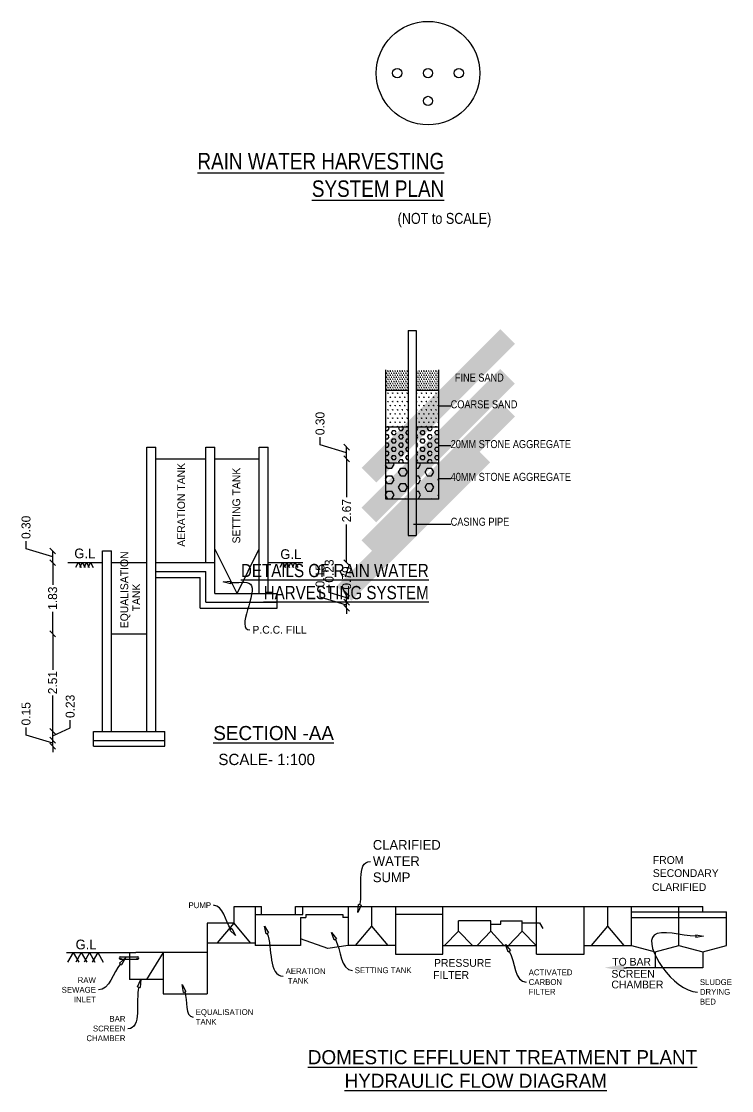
# Model space of a CAD drawing. Header units: metres. Extents: x 1422408 to 2267924, y 2512 to 80428.
# Drawn here: x 2267910.45 to 2267921.25, y 2514.48 to 2530.74 of the extents above; entities that cross this region are included whole.
import ezdxf
from ezdxf import colors
from ezdxf.entities.mleader import LeaderData, LeaderLine
from ezdxf.math import Vec2, Vec3

# ---------------------------------------------------------------- set-up
doc = ezdxf.new("R2010")
doc.units = ezdxf.units.M
doc.header["$LTSCALE"] = 3.5
doc.header["$MEASUREMENT"] = 0
doc.layers.get('0').update_dxf_attribs({"linetype": 'CONTINUOUS'})
doc.layers.get('DEFPOINTS').update_dxf_attribs({"linetype": 'CONTINUOUS'})
for name, color, linetype in [('HATCH', 15, 'CONTINUOUS'), ('Soolagiri', 6, 'CONTINUOUS'), ('TEXT', 4, 'CONTINUOUS'), ('WALL', 125, 'CONTINUOUS'), ('walls', 41, 'CONTINUOUS')]:
    doc.layers.add(name, color=color, linetype=linetype)
doc.styles.add('ARIAL', font='swissck.ttf', dxfattribs={"height": 0.8})
doc.styles.add('Indu', font='stylu.ttf', dxfattribs={"height": 10})
doc.styles.add('sunahari', font='framd.ttf', dxfattribs={"height": 0.3})
doc.dimstyles.new('CIVIL Mt.', dxfattribs={"dimscale": 0, "dimtxt": 0.2, "dimasz": 0.15, "dimexe": 0.18, "dimexo": 0.0625, "dimgap": 0.1, "dimtad": 0, "dimzin": 0, "dimdsep": 46, "dimtxsty": 'sunahari', "dimblk": 'OBLIQUE', "dimcen": 0.09, "dimse1": 1, "dimse2": 1, "dimclrd": 253, "dimclrt": 4, "dimadec": 0, "dimazin": 0, "dimtfac": 1, "dimtofl": 0, "dimtmove": 1, "dimatfit": 3, "dimfxl": 0, "dimfrac": 2, "dimtolj": 1, "dimtzin": 0, "dimarcsym": 0})
doc.dimstyles.new('OLD', dxfattribs={"dimscale": 45, "dimtxt": 6, "dimasz": 0.25, "dimexe": 0.5, "dimexo": 0.5, "dimgap": 0.0625, "dimtad": 0, "dimdec": 3, "dimrnd": 0.25, "dimzin": 7, "dimdsep": 46, "dimlunit": 4, "dimtxsty": 'Indu', "dimblk": 'ARCHTICK', "dimcen": 0.03125, "dimdle": 0.5, "dimclrd": 256, "dimclre": 251, "dimclrt": 4, "dimadec": 0, "dimazin": 0, "dimtfac": 1, "dimtdec": 3, "dimtofl": 0, "dimtmove": 1, "dimatfit": 3, "dimldrblk": 'ARCHTICK', "dimfxl": 0, "dimtolj": 1, "dimtzin": 2, "dimlwd": -1, "dimlwe": -1, "dimarcsym": 0})

# ---------------------------------------------------------------- blocks, each defined once
blk = doc.blocks.new('_ClosedBlank')
at = {"color": 0, "linetype": 'ByBlock', "lineweight": -2}
for p, q in [((-1, 0.1666666666666666), (0, 0)), ((-1, 0.1666666666666666), (-1, -0.1666666666666666)), ((0, 0), (-1, -0.1666666666666666))]:
    blk.add_line(p, q, dxfattribs=at)
blk = doc.blocks.new('_Oblique')
at = {"color": 0, "linetype": 'ByBlock', "lineweight": -2}
blk.add_line((-0.5, -0.5), (0.5, 0.5), dxfattribs=at)
blk = doc.blocks.new('*D184')
at = {"layer": 'DEFPOINTS', "color": 0, "ltscale": 0.5}
for p in [(13.6327780466751, 12.76302708366337), (13.6327780466751, 12.76302708366337), (13.63277804644227, 12.61062290293547)]:
    blk.add_point(p, dxfattribs=at)
at = {"layer": 'WALL', "color": 253, "lineweight": -2, "ltscale": 0.5}
for p, q in [((12.94859298174003, 12.89208051277994), (12.94859298174003, 13.09208051277994)), ((13.6327780466751, 12.68682499329942), (12.94859298174003, 12.89208051277994)), ((13.6327780466751, 12.76302708366337), (13.6327780466751, 12.91302708366337)), ((13.6327780466751, 12.61062290293547), (13.6327780466751, 12.76302708366337)), ((13.6327780466751, 12.61062290293547), (13.6327780466751, 12.46062290293547))]:
    blk.add_line(p, q, dxfattribs=at)
at = {"layer": 'WALL', "color": 253, "lineweight": -2, "ltscale": 0.5, "xscale": 0.15, "yscale": 0.15, "zscale": 0.15}
for p, rotation in [((13.6327780466751, 12.76302708366337), 270), ((13.6327780466751, 12.61062290293547), 90)]:
    blk.add_blockref('_Oblique', p, dxfattribs=dict(at, rotation=rotation))
at = {"layer": 'WALL', "color": 4, "ltscale": 0.5, "insert": (12.94859298174003, 13.44366168161112), "char_height": 0.23, "attachment_point": 5, "rotation": 90}
blk.add_mtext('\\A1;0.15', dxfattribs=at)
blk = doc.blocks.new('*D185')
at = {"layer": 'DEFPOINTS', "color": 0, "ltscale": 0.5}
for p in [(13.6327780466751, 12.99062290328938), (13.63277804644227, 12.99062290328938), (13.63277804644227, 12.76302708366337)]:
    blk.add_point(p, dxfattribs=at)
at = {"layer": 'WALL', "color": 253, "lineweight": -2, "ltscale": 0.5}
for p, q in [((14.08289432768712, 13.08221492854326), (14.08289432768712, 13.28221492854326)), ((13.63277804644227, 12.87682499347637), (14.08289432768712, 13.08221492854326)), ((13.63277804644227, 12.76302708366337), (13.63277804644227, 12.99062290328938))]:
    blk.add_line(p, q, dxfattribs=at)
at = {"layer": 'WALL', "color": 253, "lineweight": -2, "ltscale": 0.5, "xscale": 0.15, "yscale": 0.15, "zscale": 0.15}
for p, rotation in [((13.63277804644227, 12.99062290328938), 90), ((13.63277804644227, 12.76302708366337), 270)]:
    blk.add_blockref('_Oblique', p, dxfattribs=dict(at, rotation=rotation))
at = {"layer": 'WALL', "color": 4, "ltscale": 0.5, "insert": (14.08289432768711, 13.63446817529651), "char_height": 0.23, "attachment_point": 5, "rotation": 90}
blk.add_mtext('\\A1;0.23', dxfattribs=at)
blk = doc.blocks.new('*D186')
at = {"layer": 'DEFPOINTS', "color": 0, "ltscale": 0.5}
for p in [(13.63277804644227, 15.50062290306586), (13.63277804644227, 15.50062290306586), (13.6327780466751, 12.99062290305655)]:
    blk.add_point(p, dxfattribs=at)
at = {"layer": 'WALL', "color": 253, "lineweight": -2, "ltscale": 0.5}
for p, q in [((13.63277804644227, 15.50062290306586), (13.63277804644227, 14.57719108487938)), ((13.63277804644227, 12.99062290305655), (13.63277804644227, 13.91405472124302))]:
    blk.add_line(p, q, dxfattribs=at)
at = {"layer": 'WALL', "color": 253, "lineweight": -2, "ltscale": 0.5, "xscale": 0.15, "yscale": 0.15, "zscale": 0.15}
for p, rotation in [((13.63277804644227, 15.50062290306586), 90), ((13.63277804644227, 12.99062290305655), 270)]:
    blk.add_blockref('_Oblique', p, dxfattribs=dict(at, rotation=rotation))
at = {"layer": 'WALL', "color": 4, "ltscale": 0.5, "insert": (13.63277804644226, 14.24562290306121), "char_height": 0.23, "attachment_point": 5, "rotation": 90}
blk.add_mtext('\\A1;2.51', dxfattribs=at)
blk = doc.blocks.new('*D187')
at = {"layer": 'DEFPOINTS', "color": 0, "ltscale": 0.5}
for p in [(13.6327780466751, 17.33062290314036), (13.6327780466751, 17.33062290314036), (13.6327780466751, 15.50062290283303)]:
    blk.add_point(p, dxfattribs=at)
at = {"layer": 'WALL', "color": 253, "lineweight": -2, "ltscale": 0.5}
for p, q in [((13.6327780466751, 17.33062290314036), (13.6327780466751, 16.76339563025942)), ((13.6327780466751, 15.50062290283303), (13.6327780466751, 16.06785017571397))]:
    blk.add_line(p, q, dxfattribs=at)
at = {"layer": 'WALL', "color": 253, "lineweight": -2, "ltscale": 0.5, "xscale": 0.15, "yscale": 0.15, "zscale": 0.15}
for p, rotation in [((13.6327780466751, 17.33062290314036), 90), ((13.6327780466751, 15.50062290283303), 270)]:
    blk.add_blockref('_Oblique', p, dxfattribs=dict(at, rotation=rotation))
at = {"layer": 'WALL', "color": 4, "ltscale": 0.5, "insert": (13.6327780466751, 16.4156229029867), "char_height": 0.23, "attachment_point": 5, "rotation": 90}
blk.add_mtext('\\A1;1.83', dxfattribs=at)
blk = doc.blocks.new('*D188')
at = {"layer": 'DEFPOINTS', "color": 0, "ltscale": 0.5}
for p in [(13.6327780466751, 17.6306229029541), (13.6327780466751, 17.6306229029541), (13.6327780466751, 17.33062290314036)]:
    blk.add_point(p, dxfattribs=at)
at = {"layer": 'WALL', "color": 253, "lineweight": -2, "ltscale": 0.5}
for p, q in [((12.94904103368808, 17.68574400694333), (12.94904103368808, 17.88574400694334)), ((13.6327780466751, 17.48062290304723), (12.94904103368808, 17.68574400694333)), ((13.6327780466751, 17.33062290314036), (13.6327780466751, 17.6306229029541))]:
    blk.add_line(p, q, dxfattribs=at)
at = {"layer": 'WALL', "color": 253, "lineweight": -2, "ltscale": 0.5, "xscale": 0.15, "yscale": 0.15, "zscale": 0.15}
for p, rotation in [((13.6327780466751, 17.6306229029541), 90), ((13.6327780466751, 17.33062290314036), 270)]:
    blk.add_blockref('_Oblique', p, dxfattribs=dict(at, rotation=rotation))
at = {"layer": 'WALL', "color": 4, "ltscale": 0.5, "insert": (12.94904103368808, 18.23844530564464), "char_height": 0.23, "attachment_point": 5, "rotation": 90}
blk.add_mtext('\\A1;0.30', dxfattribs=at)
blk = doc.blocks.new('*D189')
at = {"layer": 'DEFPOINTS', "color": 0, "ltscale": 0.5}
for p in [(21.1913648361448, 16.31302708347665), (21.1913648361448, 16.31302708347665), (21.1913648361448, 16.16062290321487)]:
    blk.add_point(p, dxfattribs=at)
at = {"layer": 'WALL', "color": 253, "lineweight": -2, "ltscale": 0.5}
for p, q in [((20.50717977120974, 16.44208051282628), (20.50717977120974, 16.64208051282628)), ((21.1913648361448, 16.23682499334576), (20.50717977120974, 16.44208051282628)), ((21.1913648361448, 16.31302708347665), (21.1913648361448, 16.46302708347665)), ((21.1913648361448, 16.16062290321487), (21.1913648361448, 16.31302708347665)), ((21.1913648361448, 16.16062290321487), (21.1913648361448, 16.01062290321487))]:
    blk.add_line(p, q, dxfattribs=at)
at = {"layer": 'WALL', "color": 253, "lineweight": -2, "ltscale": 0.5, "xscale": 0.15, "yscale": 0.15, "zscale": 0.15}
for p, rotation in [((21.1913648361448, 16.31302708347665), 270), ((21.1913648361448, 16.16062290321487), 90)]:
    blk.add_blockref('_Oblique', p, dxfattribs=dict(at, rotation=rotation))
at = {"layer": 'WALL', "color": 4, "ltscale": 0.5, "insert": (20.50717977120973, 16.99366168165745), "char_height": 0.23, "attachment_point": 5, "rotation": 90}
blk.add_mtext('\\A1;0.15', dxfattribs=at)
blk = doc.blocks.new('*D190')
at = {"layer": 'DEFPOINTS', "color": 0, "ltscale": 0.5}
for p in [(21.1913648361448, 16.54062290310311), (21.19136483591197, 16.54062290310311), (21.1913648361448, 16.31302708347665)]:
    blk.add_point(p, dxfattribs=at)
at = {"layer": 'WALL', "color": 253, "lineweight": -2, "ltscale": 0.5}
for p, q in [((20.74315379695093, 16.56128830497818), (20.74315379695093, 16.76128830497819)), ((21.19136483591197, 16.42682499328988), (20.74315379695093, 16.56128830497818)), ((21.19136483591197, 16.31302708347665), (21.19136483591197, 16.54062290310311))]:
    blk.add_line(p, q, dxfattribs=at)
at = {"layer": 'WALL', "color": 253, "lineweight": -2, "ltscale": 0.5, "xscale": 0.15, "yscale": 0.15, "zscale": 0.15}
for p, rotation in [((21.19136483591197, 16.54062290310311), 90), ((21.19136483591197, 16.31302708347665), 270)]:
    blk.add_blockref('_Oblique', p, dxfattribs=dict(at, rotation=rotation))
at = {"layer": 'WALL', "color": 4, "ltscale": 0.5, "insert": (20.74315379695093, 17.11354155173143), "char_height": 0.23, "attachment_point": 5, "rotation": 90}
blk.add_mtext('\\A1;0.23', dxfattribs=at)
blk = doc.blocks.new('*D191')
at = {"layer": 'DEFPOINTS', "color": 0, "ltscale": 0.5}
for p in [(21.19136483591197, 17.33062290314036), (21.19136483591197, 17.33062290314036), (21.19136483591197, 16.54062290310311)]:
    blk.add_point(p, dxfattribs=at)
at = {"layer": 'WALL', "color": 253, "lineweight": -2, "ltscale": 0.5}
for p, q in [((21.19136483591197, 17.33062290314036), (21.19136483591197, 17.48062290314036)), ((21.19136483591197, 16.54062290310311), (21.19136483591197, 16.39062290310311))]:
    blk.add_line(p, q, dxfattribs=at)
at = {"layer": 'WALL', "color": 253, "lineweight": -2, "ltscale": 0.5, "xscale": 0.15, "yscale": 0.15, "zscale": 0.15}
for p, rotation in [((21.19136483591197, 17.33062290314036), 270), ((21.19136483591197, 16.54062290310311), 90)]:
    blk.add_blockref('_Oblique', p, dxfattribs=dict(at, rotation=rotation))
at = {"layer": 'WALL', "color": 4, "ltscale": 0.5, "insert": (21.19136483591196, 16.93562290312174), "char_height": 0.23, "attachment_point": 5, "rotation": 90}
blk.add_mtext('\\A1;0.79', dxfattribs=at)
blk = doc.blocks.new('*D192')
at = {"layer": 'DEFPOINTS', "color": 0, "ltscale": 0.5}
for p in [(21.1913648361448, 20.00062290306586), (21.1913648361448, 20.00062290306586), (21.19136483591197, 17.33062290314036)]:
    blk.add_point(p, dxfattribs=at)
at = {"layer": 'WALL', "color": 253, "lineweight": -2, "ltscale": 0.5}
for p, q in [((21.1913648361448, 20.00062290306586), (21.1913648361448, 19.01817485115506)), ((21.1913648361448, 17.33062290314036), (21.1913648361448, 18.31307095505116))]:
    blk.add_line(p, q, dxfattribs=at)
at = {"layer": 'WALL', "color": 253, "lineweight": -2, "ltscale": 0.5, "xscale": 0.15, "yscale": 0.15, "zscale": 0.15}
for p, rotation in [((21.1913648361448, 20.00062290306586), 90), ((21.1913648361448, 17.33062290314036), 270)]:
    blk.add_blockref('_Oblique', p, dxfattribs=dict(at, rotation=rotation))
at = {"layer": 'WALL', "color": 4, "ltscale": 0.5, "insert": (21.1913648361448, 18.66562290310312), "char_height": 0.23, "attachment_point": 5, "rotation": 90}
blk.add_mtext('\\A1;2.67', dxfattribs=at)
blk = doc.blocks.new('*D193')
at = {"layer": 'DEFPOINTS', "color": 0, "ltscale": 0.5}
for p in [(21.1913648361448, 20.30062290287959), (21.1913648361448, 20.30062290287959), (21.19136483591197, 20.00062290329869)]:
    blk.add_point(p, dxfattribs=at)
at = {"layer": 'WALL', "color": 253, "lineweight": -2, "ltscale": 0.5}
for p, q in [((20.50762782315779, 20.35574400698525), (20.50762782315779, 20.55574400698525)), ((21.1913648361448, 20.15062290308915), (20.50762782315779, 20.35574400698525)), ((21.1913648361448, 20.00062290329869), (21.1913648361448, 20.30062290287959))]:
    blk.add_line(p, q, dxfattribs=at)
at = {"layer": 'WALL', "color": 253, "lineweight": -2, "ltscale": 0.5, "xscale": 0.15, "yscale": 0.15, "zscale": 0.15}
for p, rotation in [((21.1913648361448, 20.30062290287959), 90), ((21.1913648361448, 20.00062290329869), 270)]:
    blk.add_blockref('_Oblique', p, dxfattribs=dict(at, rotation=rotation))
at = {"layer": 'WALL', "color": 4, "ltscale": 0.5, "insert": (20.50762782315779, 20.90844530568655), "char_height": 0.23, "attachment_point": 5, "rotation": 90}
blk.add_mtext('\\A1;0.30', dxfattribs=at)
blk = doc.blocks.new('A$C370409E0')
for p, q in [((14.28913982935833, 17.33062290314036), (14.21915933980258, 17.20941313968423)), ((14.29276572937729, 17.33062290314036), (14.36274621893304, 17.20941313968423)), ((14.39491299843999, 17.33062290314036), (14.32493250888424, 17.20941313968423)), ((14.39491299843999, 17.33062290314036), (14.46489348753007, 17.20941313968423)), ((14.50068616752165, 17.33062290314036), (14.4307056779659, 17.20941313968423)), ((14.50068616752165, 17.33062290314036), (14.57066665661173, 17.20941313968423)), ((14.6064593366033, 17.33062290314036), (14.53647884704756, 17.20941313968423)), ((14.6064593366033, 17.33062290314036), (14.67643982615905, 17.20941313968423)), ((19.54546731921496, 17.33062290314036), (19.47548682965922, 17.20941313968423)), ((19.54909321969958, 17.33062290314036), (19.61907370878967, 17.20941313968423)), ((19.65124048829662, 17.33062290314036), (19.58125999874087, 17.20941313968423)), ((19.65124048829662, 17.33062290314036), (19.72122097785237, 17.20941313968423)), ((19.75701365737828, 17.33062290314036), (19.68703316782253, 17.20941313968423)), ((19.75701365737828, 17.33062290314036), (19.82699414693403, 17.20941313968423)), ((19.86278682645994, 17.33062290314036), (19.79280633690419, 17.20941313968423)), ((19.86278682645994, 17.33062290314036), (19.93276731601568, 17.20941313968423)), ((14.15572680094919, 7.301632448014061), (14.0157658218377, 7.059212921101789)), ((14.16297860145277, 7.301632448014061), (14.30293958056427, 7.059212921101789)), ((14.36727313911251, 7.301632448014061), (14.22731216000102, 7.059212921101789)), ((14.36727313911251, 7.301632448014061), (14.507234118224, 7.059212921101789)), ((14.57881947727583, 7.301632448014061), (14.43885849816433, 7.059212921101789)), ((14.57881947727583, 7.301632448014061), (14.71878045638732, 7.059212921101789)), ((14.79036581543914, 7.301632448014061), (14.65040483632765, 7.059212921101789)), ((14.79036581543914, 7.301632448014061), (14.93032679455064, 7.059212921101789))]:
    blk.add_line(p, q)
at = {"layer": 'walls', "ltscale": 0.05}
for p, q in [((16.05387095992105, 12.99062290328938), (16.05387095992105, 20.30062290287959)), ((16.05387095992105, 20.30062290287959), (16.28387095990243, 20.30062290287959)), ((16.28387095990243, 12.99062290328938), (16.28387095990243, 20.30062290287959)), ((17.57387095993968, 17.33062290314036), (17.57387095993968, 20.30062290287959)), ((17.57387095993968, 20.30062290287959), (17.80387095992105, 20.30062290287959)), ((17.80387095992105, 16.54062290310311), (17.80387095992105, 20.30062290287959)), ((18.94387095958578, 16.54062290310311), (18.94387095958578, 20.30062290287959)), ((18.94387095958578, 20.30062290287959), (19.17387095956715, 20.30062290287959)), ((19.17387095956715, 16.54062290310311), (19.17387095956715, 20.30062290287959)), ((16.28387095990243, 20.00062290306586), (17.57387095993968, 20.00062290306586)), ((17.80387095992105, 20.00062290306586), (18.94387095958578, 20.00062290306586)), ((14.91387095979067, 12.99062290328938), (14.91387095979067, 17.6306229029541)), ((14.91387095979067, 17.6306229029541), (15.14387095977204, 17.6306229029541)), ((15.14387095977204, 12.99062290328938), (15.14387095977204, 17.6306229029541)), ((18.37387095975342, 16.54062290310311), (17.80387095992105, 17.68131077017087)), ((18.37387095975342, 16.54062290310311), (18.94387095958578, 17.68131077017087)), ((14.02336100560265, 17.33062290314036), (14.91387095979067, 17.33062290314036)), ((15.14387095977204, 17.33062290314036), (16.05387095992105, 17.33062290314036)), ((16.28387095990243, 17.33062290314036), (17.80387095992105, 17.33062290314036)), ((19.17387095956715, 17.33062290314036), (20.06438091375517, 17.33062290314036)), ((16.28387095990243, 17.10062290315899), (17.57387095993968, 17.10062290315899)), ((17.57387095993968, 16.31062290312174), (17.57387095993968, 17.10062290315899)), ((16.28387095990243, 16.95062290325212), (17.42387095956715, 16.95062290325212)), ((17.42387095956715, 16.16062290321487), (17.42387095956715, 16.95062290325212)), ((17.80387095992105, 16.54062290310311), (19.17387095956715, 16.54062290310311)), ((19.17387095956715, 16.54062290310311), (19.40387095954853, 16.54062290310311)), ((19.40387095954853, 16.16062290321487), (19.40387095954853, 16.54062290310311)), ((17.57387095993968, 16.31062290312174), (19.40387095954853, 16.31062290312174)), ((17.42387095956715, 16.16062290321487), (19.40387095954853, 16.16062290321487)), ((15.14387095977204, 15.50062290306586), (16.05387095992105, 15.50062290306586)), ((14.68387095980929, 12.99062290328938), (16.5138709598838, 12.99062290328938)), ((14.68387095980929, 12.61062290293547), (14.68387095980929, 12.99062290328938)), ((16.5138709598838, 12.61062290293547), (16.5138709598838, 12.99062290328938)), ((14.68387095980929, 12.760622903308), (16.5138709598838, 12.760622903308)), ((14.68387095980929, 12.61062290293547), (16.5138709598838, 12.61062290293547)), ((18.295342504789, 8.485298559449802), (19.00497940722562, 8.485298559449802)), ((18.295342504789, 8.054802157364975), (18.295342504789, 8.485298559449802)), ((18.84147070096515, 8.485298559449802), (18.84147070096515, 7.485526653386838)), ((18.84147070096515, 8.28410686404277), (20.06147070070438, 8.28410686404277)), ((19.00497940722562, 8.28410686404277), (19.00497940722562, 8.485298559449802)), ((19.87405548691458, 8.485298559449802), (30.3455434388452, 8.485298559449802)), ((19.87405548691458, 8.28410686404277), (19.87405548691458, 8.485298559449802)), ((20.06147070070438, 8.28410686404277), (20.06147070070438, 8.485298559449802)), ((20.13785471701703, 8.28410686404277), (20.13785471701703, 8.204160463445078)), ((20.13785471701703, 8.28410686404277), (21.09491853164218, 8.28410686404277)), ((21.09491853164218, 8.28410686404277), (21.09491853164218, 8.204160463445078)), ((21.22638662419922, 8.485298559449802), (21.22638662419922, 7.486831190444717)), ((21.8363866245345, 7.986064874947258), (21.8363866245345, 8.485298559449802)), ((22.44638662440411, 8.485298559449802), (22.44638662440411, 7.265298559244911)), ((22.44638662440411, 8.289024425585012), (23.66638662414334, 8.289024425585012)), ((23.66638662414334, 7.265298559244911), (23.66638662414334, 8.485298559449802)), ((26.07554343882657, 7.265298559244911), (26.07554343882657, 8.485298559449802)), ((27.2955434385658, 7.265298559244911), (27.2955434385658, 8.485298559449802)), ((27.90554343843542, 7.986064874947258), (27.90554343843542, 8.485298559449802)), ((28.51554343877069, 7.486831190444717), (28.51554343877069, 8.485298559449802)), ((28.51554343877069, 8.347563725810687), (30.95554343871481, 8.347563725810687)), ((29.73554343850992, 7.486831190444717), (29.73554343850992, 8.485298559449802)), ((30.3455434388452, 8.347563725810687), (30.3455434388452, 8.485298559449802)), ((30.95554343871481, 7.486831190444717), (30.95554343871481, 8.347563725810687)), ((18.295342504789, 8.054802157364975), (17.60492835547484, 8.054802157364975)), ((17.60492835547484, 8.054802157364975), (17.60492835547484, 6.24266937273387)), ((17.87320800712041, 7.555568472862433), (18.295342504789, 8.054802157364975)), ((18.71747700292326, 7.555568472862433), (18.295342504789, 8.054802157364975)), ((20.00638662445999, 8.204160463445078), (20.00638662445999, 7.486831190444717)), ((20.00638662445999, 8.204160463445078), (20.13785471701703, 8.204160463445078)), ((21.22638662419922, 8.204160463445078), (21.09491853164218, 8.204160463445078)), ((21.41425212640024, 7.486831190444717), (21.8363866245345, 7.986064874947258)), ((22.25852112220309, 7.486831190444717), (21.8363866245345, 7.986064874947258)), ((24.06562889953784, 7.853680718604663), (24.06562889953784, 8.122206959787945)), ((24.89985564658127, 8.122206959787945), (24.06562889953784, 8.122206959787945)), ((24.89985564658127, 7.853680718604663), (24.89985564658127, 8.122206959787945)), ((24.89985564658127, 8.034068482376824), (25.15865388260863, 8.034068482376824)), ((25.15865388260863, 8.122206959787945), (25.70758041534282, 8.122206959787945)), ((25.15865388260863, 8.034068482376824), (25.15865388260863, 8.122206959787945)), ((25.70758041534282, 7.853680718604663), (25.70758041534282, 8.122206959787945)), ((25.70758041534282, 8.064194983251582), (26.14855576567061, 8.064194983251582)), ((26.14855576567061, 8.064194983251582), (26.23411999577366, 7.92130746823568)), ((27.48340894076682, 7.486831190444717), (27.90554343843542, 7.986064874947258)), ((28.32767793656967, 7.486831190444717), (27.90554343843542, 7.986064874947258)), ((28.51554343877069, 8.206300095569532), (30.95554343871481, 8.206300095569532)), ((23.70873865652538, 7.486831190444717), (24.06562889953784, 7.853680718604663)), ((24.4225191425503, 7.486831190444717), (24.06562889953784, 7.853680718604663)), ((24.54296540356882, 7.486831190444717), (24.89985564658127, 7.853680718604663)), ((25.23024391131185, 7.486831190444717), (24.89985564658127, 7.853680718604663)), ((25.35069017233036, 7.486831190444717), (25.70758041534282, 7.853680718604663)), ((26.06447065835528, 7.486831190444717), (25.70758041534282, 7.853680718604663)), ((17.60492835547484, 7.555568472862433), (18.84147070096515, 7.555568472862433)), ((20.00638662445999, 7.486831190444717), (18.84147070096515, 7.486831190444717)), ((20.70445010559343, 7.408713856160829), (20.00638662445999, 7.652450701601992)), ((21.22638662419922, 7.486831190444717), (20.70445010559343, 7.408713856160829)), ((22.44638662440411, 7.486831190444717), (21.22638662419922, 7.486831190444717)), ((23.66638662414334, 7.486831190444717), (26.07554343882657, 7.486831190444717)), ((27.2955434385658, 7.486831190444717), (28.51554343877069, 7.486831190444717)), ((28.51554343877069, 7.486831190444717), (29.12554343864031, 7.324622317131798)), ((29.12554343864031, 7.324622317131798), (29.73554343850992, 7.486831190444717)), ((29.73554343850992, 7.486831190444717), (30.3455434388452, 7.324622317131798)), ((30.3455434388452, 7.324622317131798), (30.95554343871481, 7.486831190444717)), ((13.99048259183473, 7.301632448014061), (15.77150250021077, 7.301632448014061)), ((15.36666609700478, 7.191218242895047), (15.82209491897083, 7.191218242895047)), ((15.60818853303499, 7.301632448014061), (15.60818853303499, 6.608053092759287)), ((17.60492835547484, 7.301632448014061), (15.77150250021077, 7.301632448014061)), ((16.47733862399764, 7.301632448014061), (16.04276357851631, 6.608053092759287)), ((16.47733862399764, 7.301632448014061), (16.47733862399764, 6.24266937273387)), ((22.44638662440411, 7.265298559244911), (23.66638662414334, 7.265298559244911)), ((26.07554343882657, 7.265298559244911), (27.2955434385658, 7.265298559244911)), ((29.12554343864031, 7.324622317131798), (29.12554343864031, 6.913705147251675)), ((30.3455434388452, 7.324622317131798), (30.3455434388452, 6.913705147251675)), ((15.36666609700478, 7.136369409419785), (15.82209491897083, 7.136369409419785)), ((30.3455434388452, 6.913705147251675), (28.38015489773534, 6.913705147251675)), ((16.47733862399764, 6.608053092759287), (15.60818853303499, 6.608053092759287)), ((16.47733862399764, 6.24266937273387), (17.60492835547484, 6.24266937273387))]:
    blk.add_line(p, q, dxfattribs=at)
for centre, start, end in [((15.36666609700478, 7.163793825924582), 90, 270), ((15.36666609700478, 7.163793825924582), 270, 90), ((15.82209491897083, 7.163793825924582), 90, 270), ((15.82209491897083, 7.163793825924582), 270, 90)]:
    blk.add_arc(centre, 0.0274244168961104, start, end, dxfattribs=at)
at = {"layer": 'TEXT'}
for s, p in [('AERATION TANK', (17.03611076885377, 17.74020996098433)), ('SETTING TANK', (18.45452871518378, 17.82458877477883)), ('EQUALISATION', (15.57391595380491, 15.64241794588669)), ('TANK', (15.88161341476248, 16.07813814443024))]:
    blk.add_text(s, height=0.2, rotation=90, dxfattribs=at).set_placement(p)
for s, height, p in [('G.L', 0.25, (14.18948082355259, 17.44221017058398)), ('G.L', 0.25, (19.48622620105803, 17.42480243343733)), ('FROM', 0.2, (29.06226782295562, 9.58301109812055)), ('SECONDARY', 0.2, (29.06226782295562, 9.246110833164492)), ('CLARIFIED', 0.2, (29.04062409121252, 8.886675604533592)), ('G.L', 0.25, (14.22234885981015, 7.385913326319496)), ('TO BAR', 0.2, (28.0196278871008, 6.967323458202372)), ('PRESSURE', 0.2, (23.43754208162136, 6.937682765450518)), ('FILTER', 0.2, (23.41589834987826, 6.626376089088807)), ('SCREEN', 0.2, (27.9979841553577, 6.656016781840661)), ('CHAMBER', 0.2, (27.9979841553577, 6.381527912251839))]:
    blk.add_text(s, height=height, dxfattribs=at).set_placement(p)
at = {"layer": 'walls', "color": 4, "ltscale": 0.05}
for s, height, p in [('%%USECTION -AA', 0.3632299636912448, (17.76133428461676, 12.76618278475315)), ('SCALE- 1:100', 0.2905839709529958, (17.8924777920262, 12.12415637883158))]:
    blk.add_text(s, height=height, dxfattribs=at).set_placement(p)
at = {"layer": 'walls', "color": 4, "ltscale": 0.05, "insert": (20.19222628405987, 4.794299217321166), "char_height": 0.3632299636912448, "attachment_point": 1}
blk.add_mtext('{\\LDOMESTIC EFFLUENT TREATMENT PLANT \\P}       {\\LHYDRAULIC FLOW DIAGRAM\\H1.83333x; }', dxfattribs=at)
at = {"layer": 'WALL', "ltscale": 0.5}
for p1, p2, distance, picture, middle in [((21.19136483591197, 20.00062290329869), (21.1913648361448, 20.30062290287959), 0, '*D193', (20.50762782315779, 20.65574400698525)), ((21.19136483591197, 17.33062290314036), (21.1913648361448, 20.00062290306586), 0, '*D192', (21.1913648361448, 18.66562290310312)), ((13.6327780466751, 17.33062290314036), (13.6327780466751, 17.6306229029541), 0, '*D188', (12.94904103368808, 17.98574400694334)), ((13.6327780466751, 15.50062290283303), (13.6327780466751, 17.33062290314036), 0, '*D187', (13.6327780466751, 16.4156229029867)), ((21.1913648361448, 16.31302708347665), (21.1913648361448, 16.54062290310311), 2.3283064365386963e-10, '*D190', (20.74315379695093, 16.8612883049782)), ((21.19136483591197, 16.54062290310311), (21.19136483591197, 17.33062290314036), 0, '*D191', (21.19136483591196, 16.93562290312174)), ((21.1913648361448, 16.16062290321487), (21.1913648361448, 16.31302708347665), 0, '*D189', (20.50717977120973, 16.74208051282629)), ((13.6327780466751, 12.99062290305655), (13.63277804644227, 15.50062290306586), 0, '*D186', (13.63277804644226, 14.24562290306121)), ((13.63277804644227, 12.61062290293547), (13.6327780466751, 12.76302708366337), 0, '*D184', (12.94859298174003, 13.19208051277995))]:
    dim = blk.add_aligned_dim(p1=p1, p2=p2, distance=distance, dimstyle='CIVIL Mt.', override={"dimscale": 1}, dxfattribs=at)
    dim.commit()
    dim.dimension.update_dxf_attribs({"geometry": picture, "text_midpoint": middle})
dim = blk.add_linear_dim(base=(13.63277804644227, 12.99062290328938), p1=(13.63277804644227, 12.76302708366337), p2=(13.6327780466751, 12.99062290328938), angle=89.99999994138685, dimstyle='CIVIL Mt.', override={"dimscale": 1}, dxfattribs=at)
dim.commit()
dim.dimension.update_dxf_attribs({"geometry": '*D185', "text_midpoint": (14.08289432768711, 13.38221492854326), "dimtype": 129})
ml = blk.add_multileader_mtext('Standard', dxfattribs=at)
ml.set_content('CLARIFIED\\PWATER\\PSUMP', color=4)
ml.set_leader_properties(color=253)
ml.set_arrow_properties(name='CLOSEDBLANK')
ml.build(insert=Vec2(0, 0))
ml.multileader.update_dxf_attribs({"leader_type": 2, "text_left_attachment_type": 2, "text_right_attachment_type": 2, "dogleg_length": 0.36, "arrow_head_size": 0.2})
ctx = ml.context
ctx.base_point, ctx.char_height, ctx.arrow_head_size, ctx.landing_gap_size, ctx.plane_origin = Vec3(21.80190092339704, 9.64685818691032), 0.25, 0.2, 0.0625, Vec3(21.48265583308967, 8.332719058184011)
ctx.left_attachment, ctx.right_attachment = 2, 2
notes = []
notes.append((ctx, [(0, (1, 1, 0), (21.44190092339704, 9.64685818691032), (1, 0), 0.36, [(0, [(21.48265583308967, 8.332719058184011)], 0, [])])]))
ctx.mtext.insert, ctx.mtext.flow_direction = Vec3(21.86440092339763, 10.19737225617427), 5
ml = blk.add_multileader_mtext('Standard', dxfattribs=at)
ml.set_content('PUMP', color=4)
ml.set_leader_properties(color=253)
ml.set_arrow_properties(name='CLOSEDBLANK')
ml.build(insert=Vec2(0, 0))
ml.multileader.update_dxf_attribs({"leader_type": 2, "text_left_attachment_type": 2, "text_right_attachment_type": 2, "dogleg_length": 0.36, "arrow_head_size": 0.2})
ctx = ml.context
ctx.base_point, ctx.char_height, ctx.arrow_head_size, ctx.landing_gap_size, ctx.plane_origin = Vec3(17.18893184624971, 8.518531145365614), 0.15, 0.2, 0.0625, Vec3(18.32949426611594, 7.740188796453367)
ctx.left_attachment, ctx.right_attachment, ctx.text_align_type = 2, 2, 2
notes.append((ctx, [(0, (1, 1, 0), (18.1273409371588, 8.518531145365614), (-1, 0), 0.36, [(0, [(18.32949426611594, 7.740188796453367)], 0, [])])]))
ctx.mtext.insert, ctx.mtext.alignment, ctx.mtext.flow_direction = Vec3(17.70484093715822, 8.595235690820116), 3, 5
at = {"layer": 'walls', "color": 0, "ltscale": 0.05}
ml = blk.add_multileader_mtext('Standard', dxfattribs=at)
ml.set_content('P.C.C. FILL', color=4)
ml.set_leader_properties(color=253)
ml.set_arrow_properties(name='CLOSEDBLANK')
ml.build(insert=Vec2(0, 0))
ml.multileader.update_dxf_attribs({"leader_type": 2, "text_left_attachment_type": 2, "text_right_attachment_type": 2, "dogleg_length": 0.36, "arrow_head_size": 0.2})
ctx = ml.context
ctx.base_point, ctx.char_height, ctx.arrow_head_size, ctx.landing_gap_size, ctx.plane_origin = Vec3(18.70573942540796, 15.5997472514663), 0.2, 0.2, 0.0625, Vec3(18.01415481769132, 16.83525347763124)
ctx.left_attachment, ctx.right_attachment = 2, 2
notes.append((ctx, [(0, (1, 1, 0), (18.34573942540797, 15.5997472514663), (1, 0), 0.36, [(1, [(18.01415481769132, 16.83525347763124), (18.71479826957571, 16.7787180869599)], 0, [])])]))
ctx.mtext.insert, ctx.mtext.flow_direction = Vec3(18.76823942540855, 15.70455244627136), 5
ml = blk.add_multileader_mtext('Standard', dxfattribs=at)
ml.set_content('AERATION\\P TANK', color=4)
ml.set_leader_properties(color=253)
ml.set_arrow_properties(name='CLOSEDBLANK')
ml.build(insert=Vec2(0, 0))
ml.multileader.update_dxf_attribs({"leader_type": 2, "text_left_attachment_type": 2, "text_right_attachment_type": 2, "dogleg_length": 0.36, "arrow_head_size": 0.2})
ctx = ml.context
ctx.base_point, ctx.char_height, ctx.arrow_head_size, ctx.landing_gap_size, ctx.plane_origin = Vec3(19.55995282385207, 6.699618974149415), 0.15, 0.2, 0.0625, Vec3(19.13014675099111, 7.324665029913376)
ctx.left_attachment, ctx.right_attachment = 2, 2
notes.append((ctx, [(0, (1, 1, 0), (19.19995282385207, 6.699618974149415), (1, 0), 0.36, [(0, [(19.07895735306374, 7.984215051315914)], 0, [])])]))
ctx.mtext.insert, ctx.mtext.flow_direction = Vec3(19.62245282385264, 6.901420922201396), 5
ml = blk.add_multileader_mtext('Standard', dxfattribs=at)
ml.set_content('SETTING TANK', color=4)
ml.set_leader_properties(color=253)
ml.set_arrow_properties(name='CLOSEDBLANK')
ml.build(insert=Vec2(0, 0))
ml.multileader.update_dxf_attribs({"leader_type": 2, "text_left_attachment_type": 2, "text_right_attachment_type": 2, "dogleg_length": 0.36, "arrow_head_size": 0.2})
ctx = ml.context
ctx.base_point, ctx.char_height, ctx.arrow_head_size, ctx.landing_gap_size, ctx.plane_origin = Vec3(21.33736806310422, 6.844948304731588), 0.15, 0.2, 0.0625, Vec3(20.80554626909725, 7.817872615911252)
ctx.left_attachment, ctx.right_attachment = 2, 2
notes.append((ctx, [(0, (1, 1, 0), (20.97736806310422, 6.844948304731588), (1, 0), 0.36, [(0, [(20.80554626909725, 7.817872615911252)], 0, [])])]))
ctx.mtext.insert, ctx.mtext.flow_direction = Vec3(21.3998680631048, 6.923552200835272), 5
ml = blk.add_multileader_mtext('Standard', dxfattribs=at)
ml.set_content('SLUDGE\\PDRYING\\PBED', color=4)
ml.set_leader_properties(color=253)
ml.set_arrow_properties(name='CLOSEDBLANK')
ml.build(insert=Vec2(0, 0))
ml.multileader.update_dxf_attribs({"leader_type": 2, "text_left_attachment_type": 2, "text_right_attachment_type": 2, "dogleg_length": 0.36, "arrow_head_size": 0.2})
ctx = ml.context
ctx.base_point, ctx.char_height, ctx.arrow_head_size, ctx.landing_gap_size, ctx.plane_origin = Vec3(30.20955538604118, 6.288688630711476), 0.15, 0.2, 0.0625, Vec3(29.02351976353384, 7.63293054924179)
ctx.left_attachment, ctx.right_attachment = 2, 2
notes.append((ctx, [(0, (1, 1, 0), (29.84955538604117, 6.288688630711476), (1, 0), 0.36, [(2, [(30.36667834575928, 7.722292928405294), (29.09372591720603, 7.748790437270143)], 0, [])])]))
ctx.mtext.insert, ctx.mtext.flow_direction = Vec3(30.27205538604176, 6.617292526815162), 5
ml = blk.add_multileader_mtext('Standard', dxfattribs=at)
ml.set_content('ACTIVATED\\PCARBON\\PFILTER', color=4)
ml.set_leader_properties(color=253)
ml.set_arrow_properties(name='CLOSEDBLANK')
ml.build(insert=Vec2(0, 0))
ml.multileader.update_dxf_attribs({"leader_type": 2, "text_left_attachment_type": 2, "text_right_attachment_type": 2, "dogleg_length": 0.36, "arrow_head_size": 0.2})
ctx = ml.context
ctx.base_point, ctx.char_height, ctx.arrow_head_size, ctx.landing_gap_size, ctx.plane_origin = Vec3(25.80894847394608, 6.541332094378957), 0.15, 0.2, 0.0625, Vec3(25.2771266799391, 7.514256406024286)
ctx.left_attachment, ctx.right_attachment = 2, 2
notes.append((ctx, [(0, (1, 1, 0), (25.44894847394608, 6.541332094378957), (1, 0), 0.36, [(0, [(25.2771266799391, 7.514256406024286)], 0, [])])]))
ctx.mtext.insert, ctx.mtext.flow_direction = Vec3(25.87144847394666, 6.869935990482645), 5
ml = blk.add_multileader_mtext('Standard', dxfattribs=at)
ml.set_content('RAW\\PSEWAGE\\PINLET', color=4)
ml.set_leader_properties(color=253)
ml.set_arrow_properties(name='CLOSEDBLANK')
ml.build(insert=Vec2(0, 0))
ml.multileader.update_dxf_attribs({"leader_type": 2, "text_left_attachment_type": 2, "text_right_attachment_type": 2, "dogleg_length": 0.36, "arrow_head_size": 0.2})
ctx = ml.context
ctx.base_point, ctx.char_height, ctx.arrow_head_size, ctx.landing_gap_size, ctx.plane_origin = Vec3(14.01318188672875, 6.34339968108543), 0.15, 0.2, 0.0625, Vec3(15.40582626433752, 6.931314299263247)
ctx.left_attachment, ctx.right_attachment, ctx.text_align_type = 2, 2, 2
notes.append((ctx, [(0, (1, 1, 0), (15.16704552309238, 6.34339968108543), (-1, 0), 0.36, [(1, [(15.50436232406355, 7.163437752898972)], 0, [])])]))
ctx.mtext.insert, ctx.mtext.alignment, ctx.mtext.flow_direction = Vec3(14.7445455230918, 6.670201629137408), 3, 5
at = {"layer": 'walls', "ltscale": 0.05}
ml = blk.add_multileader_mtext('Standard', dxfattribs=at)
ml.set_content('', color=4)
ml.set_leader_properties(color=252)
ml.build(insert=Vec2(0, 0))
ml.multileader.update_dxf_attribs({"leader_type": 2, "text_left_attachment_type": 4, "text_right_attachment_type": 6, "dogleg_length": 0.1, "arrow_head_size": 0.5})
ctx = ml.context
ctx.base_point, ctx.char_height, ctx.arrow_head_size, ctx.landing_gap_size, ctx.plane_origin = Vec3(28.38884081477008, 6.913705147251675), 0.25, 0.5, 0.09, Vec3(27.82069808086089, 6.913705147251675)
ctx.left_attachment, ctx.right_attachment = 4, 6
notes.append((ctx, [(0, (1, 1, 0), (28.28884081477009, 6.913705147251675), (1, 0), 0.1, [(0, [(27.82069808086089, 6.913705147251675)], 0, [])])]))
ctx.mtext.insert, ctx.mtext.flow_direction = Vec3(28.47884081477059, 7.163705147251675), 5
at = {"layer": 'walls', "color": 0, "ltscale": 0.05}
ml = blk.add_multileader_mtext('Standard', dxfattribs=at)
ml.set_content('BAR\\PSCREEN\\PCHAMBER', color=4)
ml.set_leader_properties(color=253)
ml.set_arrow_properties(name='CLOSEDBLANK')
ml.build(insert=Vec2(0, 0))
ml.multileader.update_dxf_attribs({"leader_type": 2, "text_left_attachment_type": 2, "text_right_attachment_type": 2, "dogleg_length": 0.36, "arrow_head_size": 0.2})
ctx = ml.context
ctx.base_point, ctx.char_height, ctx.arrow_head_size, ctx.landing_gap_size, ctx.plane_origin = Vec3(14.6510330088586, 5.344513594816816), 0.15, 0.2, 0.0625, Vec3(15.90083752693317, 6.608053092759287)
ctx.left_attachment, ctx.right_attachment, ctx.text_align_type = 2, 2, 2
notes.append((ctx, [(0, (1, 1, 0), (15.92655248937808, 5.344513594816816), (-1, 0), 0.36, [(0, [(15.90083752693317, 6.608053092759287)], 0, [])])]))
ctx.mtext.insert, ctx.mtext.alignment, ctx.mtext.flow_direction = Vec3(15.5040524893775, 5.674919438972665), 3, 5
ml = blk.add_multileader_mtext('Standard', dxfattribs=at)
ml.set_content('EQUALISATION\\PTANK', color=4)
ml.set_leader_properties(color=253)
ml.set_arrow_properties(name='CLOSEDBLANK')
ml.build(insert=Vec2(0, 0))
ml.multileader.update_dxf_attribs({"leader_type": 2, "text_left_attachment_type": 2, "text_right_attachment_type": 2, "dogleg_length": 0.36, "arrow_head_size": 0.2})
ctx = ml.context
ctx.base_point, ctx.char_height, ctx.arrow_head_size, ctx.landing_gap_size, ctx.plane_origin = Vec3(17.24715790249262, 5.645315945075708), 0.15, 0.2, 0.0625, Vec3(16.9644314951438, 6.479098826814151)
ctx.left_attachment, ctx.right_attachment = 2, 2
notes.append((ctx, [(0, (1, 1, 0), (16.88715790249261, 5.645315945075708), (1, 0), 0.36, [(0, [(16.9644314951438, 6.479098826814151)], 0, [])])]))
ctx.mtext.insert, ctx.mtext.flow_direction = Vec3(17.3096579024932, 5.847117893127687), 5
for ctx, leaders in notes:
    for number, flags, end, landing, length, lines in leaders:
        leader = LeaderData()
        leader.index, (leader.has_last_leader_line, leader.has_dogleg_vector, leader.attachment_direction) = number, flags
        leader.last_leader_point, leader.dogleg_vector, leader.dogleg_length = Vec3(end), Vec3(landing), length
        for number, points, colour, breaks in lines:
            line = LeaderLine()
            line.index, line.vertices, line.color, line.breaks = number, Vec3.list(points), colors.encode_raw_color(colour), breaks
            leader.lines.append(line)
        ctx.leaders.append(leader)
blk = doc.blocks.new('A$C764A169C')
at = {"layer": 'HATCH', "linetype": 'ByBlock'}
h = blk.add_hatch(dxfattribs=at)
h.set_pattern_fill('SWAMP', scale=0.0487084229732944, style=0)
h.set_pattern_definition([(0, (-535.6779832031627, 138.3137288548641), (0.0243542114866472, 0.0421827316349417), [0.0060885528716618, -0.0426198701016326]), (90, (-535.6749389267227, 138.3137288548641), (-0.0243542114866472, 0.0421827316349417), [0.0030442764358309, -0.0813211868340525]), (90, (-535.674177857617, 138.3137288548641), (-0.0243542114866472, 0.0421827316349417), [0.0024354211486647, -0.0819300421212187]), (90, (-535.6756999958322, 138.3137288548641), (-0.0243542114866472, 0.0421827316349417), [0.0024354211486647, -0.0819300421212187]), (59.99999999999999, (-535.6734167885019, 138.3137288548641), (-0.0243542114535574, 0.0421827316540461), [0.0019483369189318, -0.0467600860543626]), (119.9999999999999, (-535.6764610649456, 138.3137288548641), (-0.0487084229402046, 1.91044e-11), [0.0019483369189318, -0.0467600860543623])])
edge = h.paths.add_edge_path()
edge.add_line((2.393249674152229, 4.319449805629799), (2.393249674152229, 4.4535588544245))
edge.add_arc((1.852044974474664, 5.759163087058708), 1.413331149883634, 273.29283992082054, 292.5151956700779, ccw=False)
edge.add_line((1.933225679428232, 4.348165343482833), (1.933225679428232, 4.319449805626846))
edge.add_line((1.933225679428232, 4.319449805629799), (2.393249674147909, 4.319449805629799))
edge = h.paths.add_edge_path()
edge.add_line((2.393249674152229, 4.453558854421428), (2.393249674152229, 4.735199829997212))
edge.add_line((2.393249674152229, 4.735199829997212), (1.933225679428915, 4.735199829997212))
edge.add_line((1.933225679428232, 4.735199829997212), (1.933225679428232, 4.348165343484422))
edge.add_arc((1.852044974474664, 5.759163087058708), 1.41333114988395, 273.2928399208197, 292.5151956700851)
edge = h.paths.add_edge_path()
edge.add_line((1.317605333540995, 4.735199829997212), (1.317605333540995, 4.450775067611517))
edge.add_arc((1.852044974474664, 5.759163087058708), 1.413331149883839, 247.7813686741063, 266.7071600791798)
edge.add_line((1.770864269515413, 4.348165343482833), (1.770864269515413, 4.735199829995733))
edge.add_line((1.770864269515413, 4.735199829997212), (1.317605333541223, 4.735199829997212))
edge = h.paths.add_edge_path()
edge.add_line((1.317605333540995, 4.450775067610038), (1.317605333540995, 4.319449805626846))
edge.add_line((1.317605333540995, 4.319449805629799), (1.770864269515185, 4.319449805629799))
edge.add_line((1.770864269515413, 4.319449805629799), (1.770864269515413, 4.348165343485788))
edge.add_arc((1.852044974474664, 5.759163087058708), 1.413331149884213, 247.7813686741124, 266.7071600791809, ccw=False)
h = blk.add_hatch(dxfattribs=at)
h.set_pattern_fill('SWAMP', scale=0.0974168459465887, style=0)
h.set_pattern_definition([(0, (-535.6779832031627, 138.709785880049), (0.0487084229732944, 0.0843654632698834), [0.0121771057433236, -0.0852397402032651]), (90, (-535.6718946502918, 138.709785880049), (-0.0487084229732943, 0.0843654632698834), [0.0060885528716618, -0.1626423736681049]), (90, (-535.6703725120693, 138.709785880049), (-0.0487084229732943, 0.0843654632698834), [0.0048708422973294, -0.1638600842424373]), (90, (-535.6734167885019, 138.709785880049), (-0.0487084229732943, 0.0843654632698834), [0.0048708422973294, -0.1638600842424373]), (59.99999999999999, (-535.6688503738538, 138.709785880049), (-0.0487084229071148, 0.0843654633080921), [0.0038966738378636, -0.0935201721087252]), (119.9999999999999, (-535.6749389267227, 138.709785880049), (-0.0974168458804092, 3.82088e-11), [0.0038966738378635, -0.0935201721087246])])
h.paths.add_polyline_path([(1.317605333540995, 4.319449805629799), (1.317605333540995, 3.572587320037313), (1.770864269515413, 3.572587320037313), (1.770864269515413, 4.319449805629799)])
h.paths.add_polyline_path([(2.393249674152229, 3.572587320037313), (2.393249674152229, 4.319449805629799), (1.933225679428232, 4.319449805629799), (1.933225679428232, 3.572587320037313)])
h = blk.add_hatch(dxfattribs=at)
h.set_pattern_fill('HEX', scale=0.3896673837863549, style=0)
h.set_pattern_definition([(0, (-535.6779832031627, 138.709785880049), (0, 0.0843654633673002), [0.0487084229732944, -0.0974168459465887]), (119.9999999999999, (-535.6779832031627, 138.709785880049), (-0.0730626344781275, -0.0421827316836501), [0.0487084229732941, -0.0974168459465882]), (59.99999999999999, (-535.6292747801838, 138.709785880049), (-0.0730626344781275, 0.0421827316836501), [0.0487084229732944, -0.0974168459465887])])
h.paths.add_polyline_path([(1.770864269515413, 3.572587320037313), (1.317605333540995, 3.572587320037313), (1.317605333540995, 2.841960975439858), (1.770864269515413, 2.841960975439858)])
h.paths.add_polyline_path([(2.393249674152229, 3.572587320037313), (1.933225679428232, 3.572587320037313), (1.933225679428232, 2.841960975439858), (2.393249674152229, 2.841960975439858)])
h = blk.add_hatch(dxfattribs=at)
h.set_pattern_fill('HEX', scale=0.7143902036083172, style=0)
h.set_pattern_definition([(0, (534.1256356687989, -346.9736155815623), (0, 0.1546700161733837), [0.0892987754510397, -0.1785975509020793]), (119.9999999999999, (534.1256356687989, -346.9736155815623), (-0.1339481632099003, -0.0773350080866918), [0.0892987754510396, -0.1785975509020791]), (59.99999999999999, (534.21493444425, -346.9736155815623), (-0.1339481632099003, 0.0773350080866919), [0.0892987754510397, -0.1785975509020793])])
h.paths.add_polyline_path([(2.393249674152229, 2.841960975439858), (1.933225679428232, 2.841960975439858), (1.933225679428232, 2.111334630838086), (2.393249674152229, 2.111334630838086)])
h.paths.add_polyline_path([(1.770864269515413, 2.841960975439858), (1.317605333540995, 2.841960975439858), (1.317605333540995, 2.111334630838086), (1.770864269515413, 2.111334630838086)])
at = {"color": 7}
blk.add_line((1.770864269515413, 5.535328071487812), (1.933225679428232, 5.535328071487812), dxfattribs=at)
at = {"layer": 'HATCH', "color": 7, "linetype": 'ByBlock'}
for p, q in [((1.770864269515413, 4.319449805629799), (1.317605333540995, 4.319449805629799)), ((2.393249674152229, 4.319449805629799), (1.933225679428232, 4.319449805629799)), ((1.770864269515413, 3.572587320037313), (1.317605333540995, 3.572587320037313)), ((2.393249674152229, 3.572587320037313), (1.933225679428232, 3.572587320037313)), ((1.770864269515413, 2.841960975439858), (1.317605333540995, 2.841960975439858)), ((2.393249674152229, 2.841960975439858), (1.933225679428232, 2.841960975439858))]:
    blk.add_line(p, q, dxfattribs=at)
at = {"layer": 'Soolagiri', "color": 7, "ltscale": 0.1}
for centre, radius in [((2.176545727019854, 10.75480649443079), 1.049607277296877), ((1.552067680989237, 10.75480649443079), 0.0941682058236137), ((2.176545727019854, 10.75480649443079), 0.0941682058236137), ((2.801023773058203, 10.75480649443079), 0.0941682058236137), ((2.176545727019854, 10.1901551902414), 0.0941682058236137)]:
    blk.add_circle(centre, radius, dxfattribs=at)
at = {"layer": 'WALL', "color": 7}
for p, q in [((1.770864269515413, 5.535328071487812), (1.770864269515413, 1.378814004114587)), ((1.933225679428232, 5.535328071487812), (1.933225679428232, 1.378814004114587)), ((1.317605333540995, 2.111334630838086), (1.317605333540995, 4.735199829997212)), ((2.393249674152229, 2.111334630838086), (2.393249674152229, 4.735199829997212)), ((2.393249674152229, 2.111334630838086), (1.317605333540995, 2.111334630838086)), ((1.770864269515413, 1.378814004114587), (1.933225679428232, 1.378814004114587))]:
    blk.add_line(p, q, dxfattribs=at)
at = {"layer": 'TEXT', "color": 7, "style": 'ARIAL'}
for s, insert, char_height, attachment_point in [('{\\LRAIN WATER HARVESTING \\PSYSTEM PLAN}', (2.505374939935335, 8.688143389897277), 0.3347454392405232, 6), ('(NOT to SCALE)', (3.460016261164581, 7.774491889187742), 0.2227730898145682, 6), ('FINE SAND ', (2.721106618408156, 4.577673277950223), 0.1623614099209733, 4), ('COARSE SAND ', (2.636125492626433, 4.035616594257816), 0.1623614099209733, 4), ('20MM STONE AGGREGATE ', (2.636125492626433, 3.228643030546209), 0.1623614099209733, 4), ('40MM STONE AGGREGATE ', (2.636125492626433, 2.563685627973768), 0.1623614099209733, 4), ('CASING PIPE ', (2.636125492626433, 1.653528239931915), 0.1623614099209733, 4), ('{\\LDETAILS OF RAIN WATER \\PHARVESTING SYSTEM\\H1.03003x; }', (2.190585613310076, 0.4393512967839115), 0.268365966811526, 6)]:
    blk.add_mtext(s, dxfattribs=dict(at, insert=insert, char_height=char_height, attachment_point=attachment_point))
at = {"layer": 'TEXT', "color": 7}
for points in [[(2.384050568683733, 4.005784629492493), (2.636125492626433, 4.005784629492493)], [(2.384050568683733, 3.198811065780773), (2.636125492626433, 3.198811065780773)], [(2.384050568683733, 2.533853663209924), (2.636125492626433, 2.533853663209924)], [(1.879224182130655, 1.603361510409513), (2.636125492626433, 1.603361510409513)]]:
    blk.add_leader(points, dimstyle='OLD', override={"dimasz": 0.0625, "dimclrd": 1}, dxfattribs=at)

msp = doc.modelspace()

# ---------------------------------------------------------------- block references
at = {"color": 7, "lineweight": -3, "xscale": 0.75, "yscale": 0.75, "zscale": 0.75}
msp.add_blockref('A$C764A169C', (2267915.004634613, 2521.890644268987), dxfattribs=at)
at = {"color": 7, "ltscale": 0.5, "xscale": 0.5916032917058766, "yscale": 0.5916032917058766, "zscale": 0.5916032917058766}
msp.add_blockref('A$C370409E0', (2267902.862722834, 2512.256740020486), dxfattribs=at)

doc.saveas('drawing.dxf')
